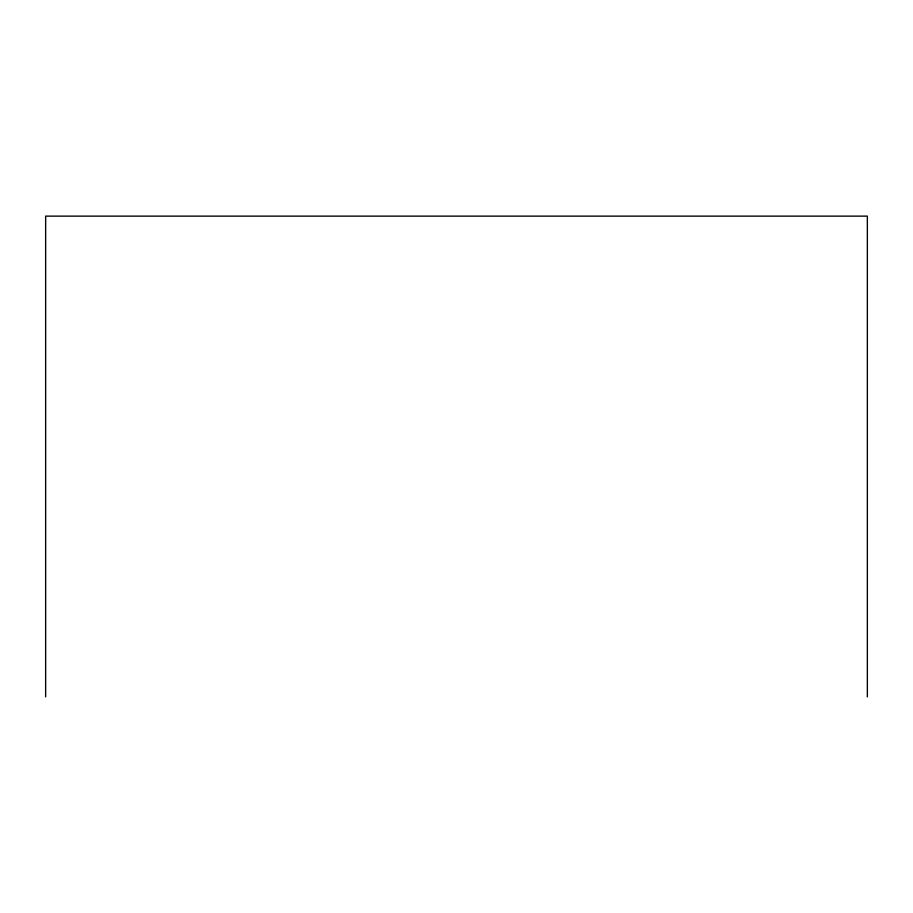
<?xml version="1.0" encoding="UTF-8"?>
<svg xmlns="http://www.w3.org/2000/svg" width="913" height="913" viewBox="0 0 913 913"><rect width="100%" height="100%" fill="white"/><g stroke="black" fill="none" stroke-linecap="round" stroke-linejoin="round"><path stroke-width="1.37" d="M867.35 696.87L867.35 216.13L45.65 216.13L45.65 696.87"/></g></svg>
